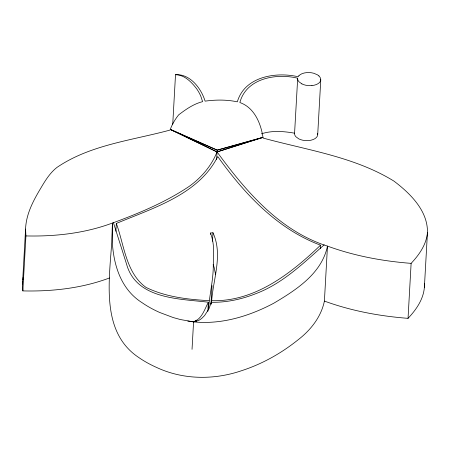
<?xml version="1.0" encoding="UTF-8"?>
<svg xmlns="http://www.w3.org/2000/svg" width="450" height="450" viewBox="0 0 450 450"><rect width="100%" height="100%" fill="white"/><g stroke="black" fill="none" stroke-linecap="round" stroke-linejoin="round"><path stroke-width="0.67" d="M301.905 83.897L299.014 81.793A11.537 6.519 3.2 0 1 297.686 78.21C276.356 73.035 246.381 78.097 239.85 102.538C254.329 107.522 260.854 123.379 262.997 137.396L217.209 150.143L170.55 129.471L217.041 151.92C245.689 191.07 279.562 230.895 327.482 246.099L324.405 301.078C351.253 310.888 379.592 316.159 408.043 318.341C416.925 308.976 425.008 297.062 424.429 283.601M424.384 287.376L427.461 232.391C427.832 210.634 410.124 193.343 393.975 181.131C354.471 156.741 307.232 150.131 263.154 138.077L262.997 137.396L217.041 151.92L170.274 129.426A133.515 75.431 3.2 0 1 178.678 114.846C185.917 109.328 193.641 103.899 202.601 101.649L200.779 96.154A91.237 51.547 3.2 0 0 196.504 88.588C191.424 81.962 184.427 74.818 175.511 74.706L172.744 124.189M109.44 277.988C81.849 288.309 52.166 291.594 22.854 290.908L22.5 284.034L25.571 229.056C26.083 214.234 33.221 200.773 40.686 188.342C45.169 180.714 49.894 172.929 56.976 167.406C90.242 144.748 132.047 140.394 170.038 130.072L170.274 129.426L217.209 150.143L262.738 137.402L217.041 151.92C211.438 166.005 201.206 177.857 188.916 186.57C165.926 201.949 140.203 212.794 114.351 222.356L112.517 223.009C112.793 265.629 94.933 328.691 139.044 357.699A102.246 57.763 3.2 0 0 156.572 367.436C183.172 379.918 214.2 380.115 241.751 370.642C262.232 363.988 281.267 353.295 298.046 339.846C310.68 330.092 321.114 317.008 324.405 301.078M212.029 285.649L210.966 303.868M22.854 290.908L25.926 235.929L25.571 229.056M115.886 231.311L116.325 223.459C152.837 208.069 198.619 194.704 217.749 156.538C244.153 193.596 276.981 228.853 320.529 245.188L320.344 248.462M192.032 349.346L193.567 321.868C202.067 318.836 204.525 309.375 208.361 302.214C179.336 298.693 136.322 299.357 126.585 264.218L113.434 222.683M210.364 234.354L210.437 233.044L212.968 232.746C223.268 255.111 212.85 279.54 211.534 302.647M207.849 311.377L208.361 302.214M216.613 159.576L217.041 151.92M208.468 309.814C209.407 295.256 213.154 280.986 213.289 266.243C213.604 255.201 214.734 243.534 210.437 233.044M212.496 241.251L212.968 232.746M211.168 304.245L211.281 302.282C226.569 302.591 241.734 299.228 255.904 293.631C282.544 283.607 303.244 263.295 324.169 244.834M317.526 133.335A11.593 6.548 3.2 0 1 310.995 140.214L308.869 140.552A11.593 6.548 3.2 0 1 298.8 138.876L295.937 136.772A11.593 6.548 3.2 0 1 294.581 133.178L297.686 78.21M317.711 134.567L320.782 79.588M408.043 318.341L411.12 263.363C419.164 254.812 426.504 244.451 427.461 232.391M217.091 152.246L217.209 150.143M22.5 284.034L22.753 281.357M22.883 280.018L23.136 277.341M211.281 302.282L208.941 308.869L204.587 315.551L201.555 318.583L198.675 320.501L193.567 321.879L180.478 319.556L173.289 317.582L159.649 312.457A102.246 57.763 3.2 0 1 142.121 302.721C115.605 286.071 110.43 251.775 112.517 223.009C84.926 233.331 55.238 236.616 25.926 235.929M298.941 75.718L298.164 76.764C275.878 71.567 244.614 76.528 237.33 101.841C226.744 99.574 215.786 99.692 205.099 101.138C201.229 88.414 190.119 73.738 175.511 74.706M320.529 245.188C291.026 273.499 254.807 301.933 211.641 300.684M196.751 320.164L193.573 321.857L187.808 321.069M261.349 133.847C272.087 130.314 283.657 131.265 294.615 133.189M196.521 321.277L193.567 321.868C221.445 324.759 249.306 316.187 273.724 303.249C296.184 289.941 321.744 273.566 327.482 246.099C354.33 255.909 382.669 261.174 411.12 263.363M311.946 85.573L314.066 85.236A11.593 6.548 3.2 0 0 320.591 80.73M208.98 300.651C187.599 299.469 165.437 296.916 145.997 287.392C125.888 272.942 124.183 244.839 116.325 223.459M318.938 75.921L317.509 74.852L313.914 73.299A11.593 6.548 3.2 0 0 298.907 75.712M213.12 264.679L214.088 267.216L215.533 274.264M318.87 75.943A11.537 6.519 3.2 0 1 320.512 80.724M311.94 85.573A11.593 6.548 3.2 0 1 301.871 83.891"/></g></svg>
